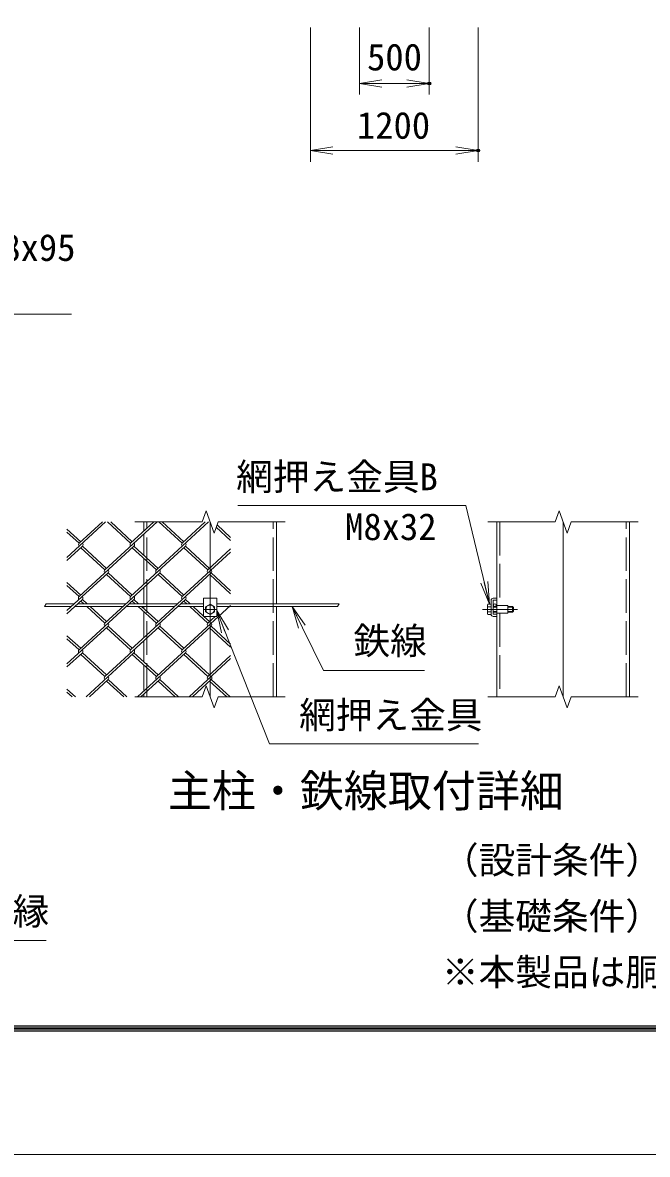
# Model space of a CAD drawing. Units: millimetres at full size. Extents: x -16800 to 16800, y -11880 to 11880.
# Drawn here: x -4330 to 140, y -11880 to -3787 of the extents above; entities that cross this region are included whole.
import ezdxf
from ezdxf.enums import TextEntityAlignment as Align

# ---------------------------------------------------------------- set-up
doc = ezdxf.new("R2010")
doc.units = ezdxf.units.MM
doc.header["$LTSCALE"] = 40
doc.header["$PDMODE"] = 32
doc.header["$PDSIZE"] = 20
doc.linetypes.add('DASHED', pattern=[7.5, 6, -1.5])
doc.linetypes.add('USER1', pattern=[50.8, 31.75, -6.35, 6.35, -6.35])
for name, color, linetype, lineweight in [('0-0_D-STR1', 1, 'Continuous', 18), ('0-1_D-BMK', 2, 'USER1', 13), ('0-2_D-STR3', 3, 'Continuous', 13), ('0-6_D-STR-DIM', 7, 'Continuous', 13), ('0-7_0', 7, 'Continuous', 18), ('0-9_D-STR-TXT', 7, 'Continuous', 13), ('0-A_D-STR2', 7, 'Continuous', 13), ('0-B_D-TTL-TXT', 7, 'Continuous', 13), ('0-C_D-TTL', 7, 'Continuous', 18)]:
    doc.layers.add(name, color=color, linetype=linetype, lineweight=lineweight)
doc.layers.add('0-8_Defpoints', color=253, linetype='Continuous')
doc.styles.add('ＭＳ ゴシック', font='')
doc.styles.get('ＭＳ ゴシック').set_extended_font_data('MS Gothic')

# ---------------------------------------------------------------- blocks, each defined once
blk = doc.blocks.new('_Open')
at = {"layer": '0-7_0'}
blk.add_line((-40, 6.67), (0, 0), dxfattribs=at)
blk.add_lwpolyline([(-40, -6.67), (0, 0), (-40, 0)], dxfattribs=at)

msp = doc.modelspace()

# ---------------------------------------------------------------- linework, layer by layer
at = {"layer": '0-0_D-STR1'}
for p, q in [((-3463.89, -7424.58), (-3463.89, -7358.01)), ((-2513.89, -7943.01), (-2513.89, -7358.01)), ((-937.75, -7358.01), (-937.75, -8608.01)), ((12.25, -8608.01), (12.25, -7358.01)), ((-3463.89, -7595.73), (-3463.89, -7445.74)), ((-3463.89, -7805.23), (-3463.89, -7617.43)), ((-3463.89, -7943.01), (-3463.89, -7826.93)), ((-3463.89, -7976.93), (-3463.89, -7963.01)), ((-3463.89, -8186.43), (-3463.89, -7998.63)), ((-2513.89, -8608.01), (-2513.89, -7963.01)), ((-3463.89, -8358.13), (-3463.89, -8208.13)), ((-3463.89, -8567.63), (-3463.89, -8379.83)), ((-3463.89, -8608.01), (-3463.89, -8589.33)), ((-3401.39, -8607.7), (-3401.39, -8608.01))]:
    msp.add_line(p, q, dxfattribs=at)
at = {"layer": '0-0_D-STR1', "linetype": 'DASHED'}
for p, q in [((-3441.39, -8608.01), (-3441.39, -7358.01)), ((-2536.39, -8608.01), (-2536.39, -7358.01)), ((-915.25, -7358.01), (-915.25, -7955.15)), ((-10.25, -8608.01), (-10.25, -7358.01)), ((-915.25, -8010.86), (-915.25, -8608.01))]:
    msp.add_line(p, q, dxfattribs=at)
at = {"layer": '0-1_D-BMK'}
for p, q in [((-2988.89, -8608.01), (-2988.89, -7358.01)), ((-462.75, -8608.01), (-462.75, -7358.01)), ((-3038.89, -7983.01), (-2938.89, -7983.01)), ((-1039.39, -7983.01), (-789.39, -7983.01))]:
    msp.add_line(p, q, dxfattribs=at)
at = {"layer": '0-2_D-STR3'}
for p, q in [((-2941.39, -7903.01), (-3036.39, -7903.01)), ((-3036.39, -7903.01), (-3036.39, -8033.01)), ((-2941.39, -7903.01), (-2941.39, -8033.01)), ((-977.75, -7918.01), (-977.75, -8018.01)), ((-962.75, -7903.01), (-937.75, -7903.01)), ((-962.75, -7920.51), (-962.75, -8015.51)), ((-960.25, -7918.01), (-937.75, -7918.01)), ((-937.75, -7903.01), (-937.75, -7918.01)), ((-4174.34, -7963.01), (-3981.03, -7963.01)), ((-4162.8, -7943.01), (-3959.2, -7943.01)), ((-3957.34, -7963.01), (-3612.39, -7963.01)), ((-3935.52, -7943.01), (-3590.56, -7943.01)), ((-3588.7, -7963.01), (-3243.75, -7963.01)), ((-3566.88, -7943.01), (-3221.92, -7943.01)), ((-3220.07, -7963.01), (-3036.39, -7963.01)), ((-3198.24, -7943.01), (-3036.39, -7943.01)), ((-3021.39, -7964.24), (-2988.89, -7945.48)), ((-3021.39, -8001.77), (-3021.39, -7964.24)), ((-2988.89, -8020.53), (-3021.39, -8001.77)), ((-2988.89, -7945.48), (-2956.39, -7964.24)), ((-2956.39, -8001.77), (-2988.89, -8020.53)), ((-2956.39, -7964.24), (-2956.39, -8001.77)), ((-2064.98, -7943.01), (-2941.39, -7943.01)), ((-2076.53, -7963.01), (-2941.39, -7963.01)), ((-1004.25, -7951.51), (-1000.77, -7945.48)), ((-1004.25, -7951.51), (-1004.25, -8014.51)), ((-977.75, -7945.48), (-1000.77, -7945.48)), ((-977.75, -7964.24), (-1000.77, -7964.24)), ((-977.75, -8001.77), (-1000.77, -8001.77)), ((-977.75, -7945.48), (-977.75, -8020.53)), ((-962.75, -7963.01), (-937.75, -7963.01)), ((-962.75, -7966.76), (-937.75, -7966.76)), ((-962.75, -7999.26), (-937.75, -7999.26)), ((-962.75, -8003.01), (-937.75, -8003.01)), ((-937.75, -7955.01), (-859.25, -7955.51)), ((-859.25, -8010.51), (-937.75, -8011.01)), ((-859.25, -8010.51), (-859.25, -7955.51)), ((-859.25, -7963.01), (-823.75, -7963.01)), ((-859.25, -7966.76), (-820, -7966.76)), ((-859.25, -7999.26), (-820, -7999.26)), ((-859.25, -8003.01), (-823.75, -8003.01)), ((-823.75, -7963.01), (-817.75, -7969.01)), ((-823.75, -7963.01), (-823.75, -8003.01)), ((-823.75, -8003.01), (-817.75, -7997.01)), ((-817.75, -7969.01), (-817.75, -7997.01)), ((-2941.39, -8033.01), (-3036.39, -8033.01)), ((-1004.25, -8014.51), (-1000.77, -8020.53)), ((-977.75, -8020.53), (-1000.77, -8020.53)), ((-962.75, -8033.01), (-937.75, -8033.01)), ((-960.25, -8018.01), (-937.75, -8018.01)), ((-937.75, -8018.01), (-937.75, -8033.01))]:
    msp.add_line(p, q, dxfattribs=at)
for centre, radius in [((-2988.89, -7983.01), 31.25), ((-951.75, -7953.01), 10)]:
    msp.add_circle(centre, radius, dxfattribs=at)
for centre, radius, start, end in [((-962.75, -7918.01), 15, 90, 180), ((-960.25, -7920.51), 2.5, 90, 180), ((-941.58, -7983.01), 62.1, 162.4121, 197.5879), ((-987.06, -7954.86), 16.61, 145.61585, 214.38415), ((-987.06, -8011.15), 16.61, 145.61585, 214.38415), ((-962.75, -8018.01), 15, 180, 270), ((-960.25, -8015.51), 2.5, 180, 270)]:
    msp.add_arc(centre, radius, start, end, dxfattribs=at)
at = {"layer": '0-6_D-STR-DIM'}
for p, q in [((-2270.08, -3822.48), (-2270.08, -4782.48)), ((-1920.08, -3822.48), (-1920.08, -4302.48)), ((-1420.08, -3822.48), (-1420.08, -4302.48)), ((-1070.08, -3822.48), (-1070.08, -4782.48)), ((-1920.08, -4222.48), (-1420.08, -4222.48)), ((-2270.08, -4702.48), (-1070.08, -4702.48)), ((-3017.75, -7278.72), (-3046.61, -7358.01)), ((-2960.03, -7437.29), (-3017.75, -7278.72)), ((-491.61, -7278.72), (-520.47, -7358.01)), ((-433.9, -7437.29), (-491.61, -7278.72)), ((-3526.39, -7358.01), (-3046.61, -7358.01)), ((-2931.17, -7358.01), (-2960.03, -7437.29)), ((-2931.17, -7358.01), (-2451.39, -7358.01)), ((-1000.25, -7358.01), (-520.47, -7358.01)), ((-405.04, -7358.01), (-433.9, -7437.29)), ((-405.04, -7358.01), (74.75, -7358.01)), ((-4162.8, -7943.01), (-4174.34, -7963.01)), ((-2064.98, -7943.01), (-2076.53, -7963.01)), ((-3017.75, -8528.72), (-3046.61, -8608.01)), ((-2960.03, -8687.29), (-3017.75, -8528.72)), ((-491.61, -8528.72), (-520.47, -8608.01)), ((-433.9, -8687.29), (-491.61, -8528.72)), ((-3526.39, -8608.01), (-3046.61, -8608.01)), ((-2931.17, -8608.01), (-2960.03, -8687.29)), ((-2931.17, -8608.01), (-2451.39, -8608.01)), ((-1000.25, -8608.01), (-520.47, -8608.01)), ((-405.04, -8608.01), (-433.9, -8687.29)), ((-405.04, -8608.01), (74.75, -8608.01))]:
    msp.add_line(p, q, dxfattribs=at)
at = {"layer": '0-8_Defpoints'}
for p in [(-1420.08, -4222.48), (-1070.08, -4702.48)]:
    msp.add_point(p, dxfattribs=at)
at = {"layer": '0-9_D-STR-TXT'}
for points in [[(-3980.96, -5872.09), (-5864.86, -5872.09), (-5505.33, -6192.53)], [(-2790.06, -7239.9), (-1157.94, -7239.9), (-989.73, -7943.53)], [(-1067.24, -8943.75), (-2563.32, -8943.75), (-2940.65, -7993.46)], [(-1454.41, -8419.24), (-2177.9, -8419.24), (-2401.13, -7964.8)], [(-4161.61, -10351.57), (-5394.75, -10351.57), (-5894.31, -9557.09)]]:
    msp.add_lwpolyline(points, dxfattribs=at)
at = {"layer": '0-A_D-STR2'}
for p, q in [((-3736.79, -7358.01), (-4012.8, -7610.92)), ((-3759.88, -7358.01), (-3925.92, -7510.15)), ((-3368.15, -7358.01), (-3741.89, -7700.48)), ((-3557.58, -7509.88), (-3723.32, -7358.01)), ((-3545.73, -7499.03), (-3699.63, -7358.01)), ((-3391.24, -7358.01), (-3557.28, -7510.15)), ((-2999.51, -7358.01), (-3373.26, -7700.48)), ((-3188.94, -7509.88), (-3354.68, -7358.01)), ((-3177.1, -7499.03), (-3331, -7358.01)), ((-3023.19, -7358.01), (-3188.94, -7509.88)), ((-3914.37, -7499.03), (-4012.8, -7408.84)), ((-3926.21, -7509.88), (-4012.8, -7430.54)), ((-2841.74, -7490.23), (-2944.9, -7395.71)), ((-2841.74, -7468.53), (-2938.97, -7379.44)), ((-3902.53, -7531.58), (-4012.8, -7632.62)), ((-3533.89, -7531.58), (-3926.21, -7891.08)), ((-3741.89, -7700.48), (-3914.37, -7542.43)), ((-3730.05, -7689.63), (-3902.53, -7531.58)), ((-3165.25, -7531.58), (-3557.58, -7891.08)), ((-3373.26, -7700.48), (-3545.73, -7542.43)), ((-3361.41, -7689.63), (-3533.89, -7531.58)), ((-2841.74, -7572.94), (-3188.94, -7891.08)), ((-3004.62, -7700.48), (-3177.1, -7542.43)), ((-2992.78, -7689.63), (-3165.25, -7531.58)), ((-2841.74, -7551.23), (-3004.62, -7700.48)), ((-3718.21, -7722.18), (-4012.8, -7992.12)), ((-3349.57, -7722.18), (-3741.89, -8081.68)), ((-3557.58, -7891.08), (-3730.05, -7733.03)), ((-3545.73, -7880.23), (-3718.21, -7722.18)), ((-2980.93, -7722.18), (-3373.26, -8081.68)), ((-3188.94, -7891.08), (-3361.41, -7733.03)), ((-3177.1, -7880.23), (-3349.57, -7722.18)), ((-2841.74, -7871.43), (-2991.74, -7733.98)), ((-2841.74, -7849.73), (-2980.93, -7722.18)), ((-3914.37, -7880.23), (-4012.8, -7790.04)), ((-3926.21, -7891.08), (-4012.8, -7811.74)), ((-3902.53, -7912.78), (-4012.8, -8013.82)), ((-3533.89, -7912.78), (-3926.21, -8272.28)), ((-3893.23, -7943.01), (-3914.37, -7923.63)), ((-3869.55, -7943.01), (-3902.53, -7912.78)), ((-3165.25, -7912.78), (-3557.58, -8272.28)), ((-3524.59, -7943.01), (-3545.73, -7923.63)), ((-3500.91, -7943.01), (-3533.89, -7912.78)), ((-3155.95, -7943.01), (-3177.1, -7923.63)), ((-3132.27, -7943.01), (-3165.26, -7912.78)), ((-3741.89, -8081.68), (-3871.4, -7963.01)), ((-3730.05, -8070.83), (-3847.72, -7963.01)), ((-3373.26, -8081.68), (-3502.76, -7963.01)), ((-3361.41, -8070.83), (-3479.08, -7963.01)), ((-2841.74, -7954.13), (-3188.94, -8272.28)), ((-3004.62, -8081.68), (-3134.12, -7963.01)), ((-3036.39, -8030.86), (-3110.44, -7963.01)), ((-2992.78, -8070.83), (-3034.05, -8033.01)), ((-2951.5, -8033.01), (-3004.62, -8081.68)), ((-3718.21, -8103.38), (-4012.8, -8373.32)), ((-3914.37, -8261.43), (-4012.8, -8171.24)), ((-3349.57, -8103.38), (-3741.89, -8462.88)), ((-3557.58, -8272.28), (-3730.05, -8114.23)), ((-3545.73, -8261.43), (-3718.21, -8103.38)), ((-2980.93, -8103.38), (-3373.26, -8462.88)), ((-3188.94, -8272.28), (-3361.41, -8114.23)), ((-3177.1, -8261.43), (-3349.57, -8103.38)), ((-2841.74, -8252.63), (-2992.78, -8114.23)), ((-2841.74, -8230.92), (-2980.93, -8103.38)), ((-3926.21, -8272.28), (-4012.8, -8192.94)), ((-3902.53, -8293.98), (-4012.8, -8395.02)), ((-3741.89, -8462.88), (-3914.37, -8304.83)), ((-3730.05, -8452.03), (-3902.53, -8293.98)), ((-3533.89, -8293.98), (-3876.59, -8608.01)), ((-3373.26, -8462.88), (-3545.73, -8304.83)), ((-3361.41, -8452.03), (-3533.89, -8293.98)), ((-3165.25, -8293.98), (-3507.95, -8608.01)), ((-3004.62, -8462.88), (-3177.1, -8304.83)), ((-2992.78, -8452.03), (-3165.25, -8293.98)), ((-2841.74, -8313.63), (-3004.62, -8462.88)), ((-2841.74, -8335.33), (-3139.32, -8608.01)), ((-3718.21, -8484.58), (-3852.91, -8608.01)), ((-3607.2, -8608.01), (-3730.05, -8495.43)), ((-3583.51, -8608.01), (-3718.21, -8484.58)), ((-3349.57, -8484.58), (-3484.27, -8608.01)), ((-3238.56, -8608.01), (-3361.41, -8495.43)), ((-3214.87, -8608.01), (-3349.57, -8484.58)), ((-2980.93, -8484.58), (-3115.63, -8608.01)), ((-2869.92, -8608.01), (-2992.78, -8495.43)), ((-2846.24, -8608.01), (-2980.93, -8484.58)), ((-3952.15, -8608.01), (-4012.8, -8552.44)), ((-3975.83, -8608.01), (-4012.8, -8574.14))]:
    msp.add_line(p, q, dxfattribs=at)
for centre, start, end in [((-3914.11, -7521.03), 137.5, 222.5), ((-3914.11, -7521.03), 317.5, 42.5), ((-3545.47, -7521.03), 137.5, 222.5), ((-3545.47, -7521.03), 317.5, 42.5), ((-3176.83, -7521.03), 137.5, 222.5), ((-3176.83, -7521.03), 317.5, 42.5), ((-3730.05, -7711.33), 137.5, 222.5), ((-3730.05, -7711.33), 317.5, 42.5), ((-3361.41, -7711.33), 137.5, 222.5), ((-3361.41, -7711.33), 317.5, 42.5), ((-2992.78, -7711.33), 137.5, 222.5), ((-2992.78, -7711.33), 317.5, 42.5), ((-3914.4, -7901.96), 137.5, 222.5), ((-3914.4, -7901.96), 317.5, 42.5), ((-3545.76, -7901.96), 137.5, 222.5), ((-3545.76, -7901.96), 317.5, 42.5), ((-3177.12, -7901.96), 137.5, 222.5), ((-3177.12, -7901.96), 317.5, 42.5), ((-3730.05, -8092.53), 137.5, 222.5), ((-3730.05, -8092.53), 317.5, 42.5), ((-3361.41, -8092.53), 137.5, 222.5), ((-3361.41, -8092.53), 317.5, 42.5), ((-2992.78, -8092.53), 137.5, 222.5), ((-2992.78, -8092.53), 317.5, 42.5), ((-3914.4, -8283.16), 137.5, 222.5), ((-3914.4, -8283.16), 317.5, 42.5), ((-3545.76, -8283.16), 137.5, 222.5), ((-3545.76, -8283.16), 317.5, 42.5), ((-3176.8, -8283.4), 137.5, 222.5), ((-3176.8, -8283.4), 317.5, 42.5), ((-3729.76, -8474), 137.5, 222.5), ((-3729.76, -8474), 317.5, 42.5), ((-3361.12, -8474), 137.5, 222.5), ((-3361.12, -8474), 317.5, 42.5), ((-2992.48, -8474), 137.5, 222.5), ((-2992.48, -8474), 317.5, 42.5)]:
    msp.add_arc(centre, 16.06, start, end, dxfattribs=at)
at = {"layer": '0-C_D-TTL', "color": 2}
msp.add_lwpolyline([(-16800, 11880), (16800, 11880), (16800, -11880), (-16800, -11880)], close=True, dxfattribs=at)
at = {"layer": '0-C_D-TTL'}
for points in [[(-15720, 11000), (15720, 11000), (15720, -11000), (-15720, -11000)], [(-15710, 10990), (15710, 10990), (15710, -10990), (-15710, -10990)], [(-15700, 10980), (15700, 10980), (15700, -10980), (-15700, -10980)], [(-15690, 10970), (15690, 10970), (15690, -10970), (-15690, -10970)], [(-15680, 10960), (15680, 10960), (15680, -10960), (-15680, -10960)]]:
    msp.add_lwpolyline(points, close=True, dxfattribs=at)

# ---------------------------------------------------------------- block references
at = {"layer": '0-6_D-STR-DIM', "xscale": 4, "yscale": 4, "rotation": 180}
for p in [(-1920.08, -4222.48), (-2270.08, -4702.48)]:
    msp.add_blockref('_Open', p, dxfattribs=at)
at = {"layer": '0-6_D-STR-DIM', "xscale": 4, "yscale": 4}
for p in [(-1420.08, -4222.48), (-1070.08, -4702.48)]:
    msp.add_blockref('_Open', p, dxfattribs=at)
at = {"layer": '0-9_D-STR-TXT', "xscale": 4, "yscale": 4}
for p, rotation in [((-989.26, -7945.48), 283.44491), ((-2941.39, -7991.61), 111.65654), ((-2402.01, -7963.01), 116.161)]:
    msp.add_blockref('_Open', p, dxfattribs=dict(at, rotation=rotation))

# ---------------------------------------------------------------- texts
at = {"layer": '0-6_D-STR-DIM', "style": 'ＭＳ ゴシック'}
for s, p in [('500', (-1865.63, -4186.93)), ('1200', (-1937.76, -4675.49))]:
    msp.add_text(s, height=192.4, dxfattribs=at).set_placement(p, align=Align.BOTTOM_LEFT)
at = {"layer": '0-9_D-STR-TXT', "style": 'ＭＳ ゴシック'}
for s, p in [('胴縁B.N M8x95', (-5655.08, -5549.19)), ('網押え金具B', (-2802.24, -7188.54)), ('M8x32', (-2022.55, -7545.52)), ('鉄線', (-1963.04, -8361.79)), ('網押え金具', (-2351.5, -8892.39)), ('孔付胴縁', (-5190.04, -10295.64))]:
    msp.add_text(s, height=192.4, dxfattribs=at).set_placement(p, align=Align.BOTTOM_LEFT)
at = {"layer": '0-B_D-TTL-TXT', "style": 'ＭＳ ゴシック'}
for s, height, p in [('主柱・鉄線取付詳細', 230.8, (-3290.96, -9465.15)), ('（設計条件）風荷重：昭和57年改正 建築基準法・同施行令に基づく風圧力に準拠。', 192.4, (-1329.8, -9930.34)), ('（基礎条件）長期許容地耐力49kN/㎡ の場合。', 192.4, (-1329.8, -10330.34)), ('※本製品は胴縁に現場孔あけが必要な製品になります。(支柱取付部)', 192.4, (-1329.8, -10730.34))]:
    msp.add_text(s, height=height, dxfattribs=at).set_placement(p, align=Align.BOTTOM_LEFT)

doc.saveas('drawing.dxf')
